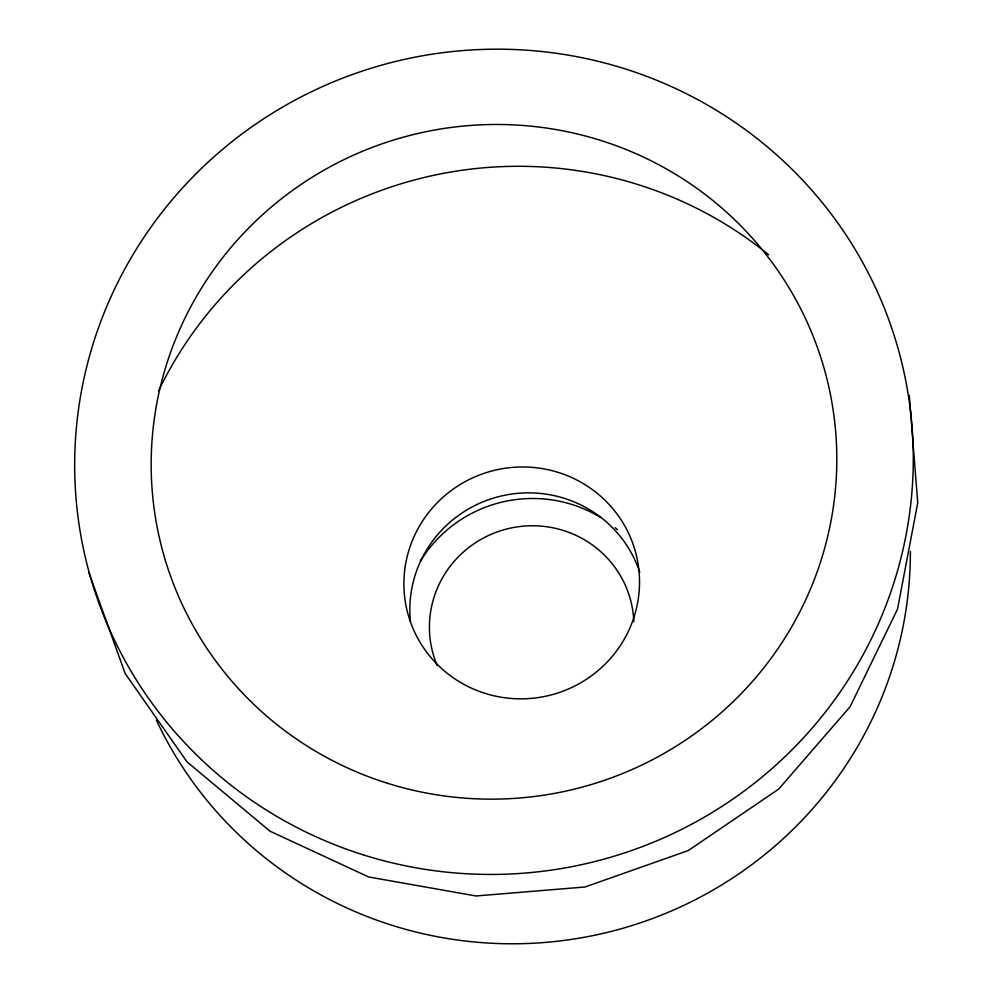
<?xml version="1.0" encoding="UTF-8"?>
<svg xmlns="http://www.w3.org/2000/svg" width="993" height="993" viewBox="0 0 993 993"><rect width="100%" height="100%" fill="white"/><g stroke="black" fill="none" stroke-linecap="round" stroke-linejoin="round"><path stroke-width="1.49" d="M88.749 572.204L125.18 673.564L187.044 761.892L270.071 831.228L368.602 876.956L475.995 895.971L585.001 886.997L688.236 850.567L778.686 789.1L850.095 706.731L897.535 609.081L917.731 502.868L909.29 395.4M910.382 551.5A395.4 388.4 -12.9 0 1 599.995 934.09A395.4 388.4 -12.9 0 1 156.348 720.074M158.483 390.994A395.4 388.4 -12.9 0 1 768.731 254.866M437.193 665.571A102.329 100.516 -12.9 0 1 509.856 528.251A102.329 100.516 -12.9 0 1 633.844 621.804M420.387 561.194A130.071 127.762 -12.9 0 1 422 558.612M422.832 557.334A130.071 127.762 -12.9 0 1 600.095 517.13M615.089 527.68A130.071 127.762 -12.9 0 1 617.447 529.654M410.444 621.568A117.931 115.833 -12.9 0 1 503.389 495.519A117.931 115.833 -12.9 0 1 639.777 572.353M485.068 693.375A117.931 115.833 -12.9 0 0 637.01 558.165A117.931 115.833 -12.9 0 0 443.064 497.183A117.931 115.833 -12.9 0 0 485.068 693.375M387.667 783.328A343.119 337.037 -12.9 0 0 829.391 389.492A343.119 337.037 -12.9 0 0 264.895 212.614A343.119 337.037 -12.9 0 0 387.667 783.328M363.885 855.06A419.679 412.256 -12.9 0 0 904.251 373.405A419.679 412.256 -12.9 0 0 213.805 156.968A419.679 412.256 -12.9 0 0 363.885 855.06"/></g></svg>
